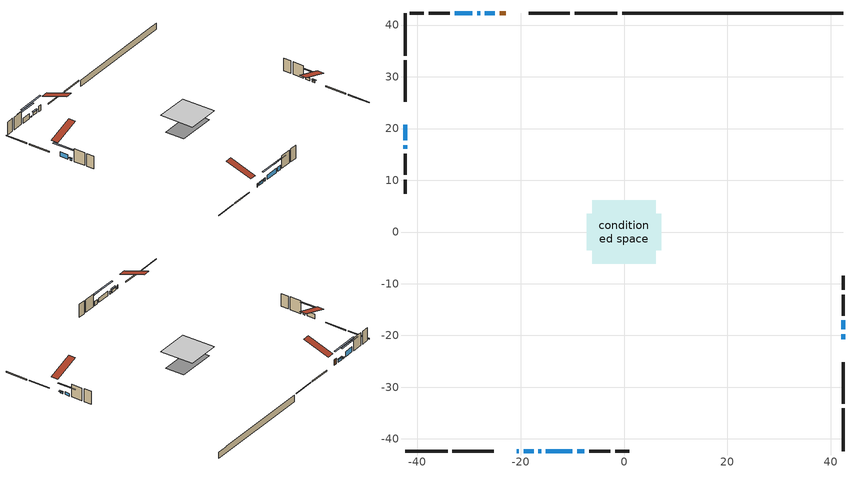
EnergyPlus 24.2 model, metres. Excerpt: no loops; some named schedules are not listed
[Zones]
conditioned space
 floor adiabatic (AdiabaticFloorConstruction): -6.18,-6.18 -6.18,6.18 6.18,6.18 6.18,-6.18 z3.81
 floor foundation (Slab1 construction): -7.18,-3.49 -7.18,3.49 7.18,3.49 7.18,-3.49 z-1.07
 wall outside (RimJoist1 construction): -1.28,42.32 -9.51,42.32 / -42.32,-42.32 -34.09,-42.32 / -42.32,42.32 -42.32,34.09 / 42.32,-42.32 42.32,-34.09 z1.37:1.67
 wall outside (RimJoist2 construction): -10.44,42.32 -18.44,42.32 / -33.16,-42.32 -25.16,-42.32 / -42.32,33.16 -42.32,25.16 / 42.32,-33.16 42.32,-25.16 z1.37:1.67
 wall outside (AdiabaticWallConstruction 1): -22.87,42.32 -24.02,42.32 z1.37:3.4
 wall outside (AdiabaticWallConstruction): -20.74,-42.32 -20.33,-42.32 / -16.54,-42.32 -16,-42.32 z1.37:2.59; -42.32,20.74 -42.32,17.69 z1.37:3.1; 42.32,-20.74 42.32,-19.76 z1.37:1.91; -24.95,42.32 -26.86,42.32 z1.37:2.44; -19.4,-42.32 -17.47,-42.32 z1.37:2.45; -42.32,16.76 -42.32,16.07 z1.37:2.14; -27.79,42.32 -28.39,42.32 z1.37:1.71; 42.32,-18.83 42.32,-17.09 z1.37:2.34; -29.32,42.32 -32.74,42.32 z1.37:3.28; -15.08,-42.32 -10,-42.32 z1.37:2.99; -9.07,-42.32 -7.66,-42.32 z1.37:2.94
 wall outside (Wall1 construction): -33.67,42.32 -37.75,42.32 / -6.73,-42.32 -2.65,-42.32 / -42.32,15.14 -42.32,11.05 / 42.32,-16.17 42.32,-12.08 z1.37:6.25
 wall outside (Wall2 construction): -38.68,42.32 -41.39,42.32 / -1.72,-42.32 0.99,-42.32 / -42.32,10.13 -42.32,7.42 / 42.32,-11.15 42.32,-8.44 z1.37:6.25
 wall foundation (FoundationWall1 construction): -0.35,42.32,-1.07 -0.35,42.32,1.37 38.05,42.32,1.37 38.05,42.32,1.32 42.32,42.32,1.32 42.32,42.32,-1.07
 window (WindowConstruction 9): -20.74,-42.32 -20.33,-42.32 z1.37:2.59
 window (WindowConstruction 4): -42.32,20.74 -42.32,17.69 z1.37:3.1
 window (WindowConstruction 5): 42.32,-20.74 42.32,-19.76 z1.37:1.91
 window (WindowConstruction 6): -24.95,42.32 -26.86,42.32 z1.37:2.44
 window (WindowConstruction 7): -19.4,-42.32 -17.47,-42.32 z1.37:2.45
 window (WindowConstruction 8): -42.32,16.76 -42.32,16.07 z1.37:2.14
 window (WindowConstruction 11): -27.79,42.32 -28.39,42.32 z1.37:1.71
 window (WindowConstruction 10): -16.54,-42.32 -16.01,-42.32 z1.37:2.59
 window (WindowConstruction): 42.32,-18.83 42.32,-17.09 z1.37:2.34
 window (WindowConstruction 1): -29.32,42.32 -32.74,42.32 z1.37:3.28
 window (WindowConstruction 2): -15.08,-42.32 -10,-42.32 z1.37:2.99
 window (WindowConstruction 3): -9.07,-42.32 -7.66,-42.32 z1.37:2.94
 door (Door): -22.87,42.32 -24.02,42.32 z1.37:3.4
 ceiling adiabatic (AdiabaticFloorConstruction): 6.18,-6.18 6.18,6.18 -6.18,6.18 -6.18,-6.18 z3.81
 roof outside (Roof1 construction): -21.94,42.32,6.25 -21.94,32.58,9.49 -19.37,32.58,9.49 -19.37,42.32,6.25; -21.67,-42.32,6.25 -21.67,-32.58,9.49 -24.23,-32.58,9.49 -24.23,-42.32,6.25; -42.32,21.67,6.25 -32.58,21.67,9.49 -32.58,24.23,9.49 -42.32,24.23,6.25; 42.32,-21.67,6.25 32.58,-21.67,9.49 32.58,-24.23,9.49 42.32,-24.23,6.25
shading: -42.32,15.05 -42.32,23.38 -42.73,23.38 -42.73,15.05 z5.74; 42.32,-19.56 42.32,-20.94 42.73,-20.94 42.73,-19.56 z2.11; -27.06,42.32 -24.75,42.32 -24.75,42.73 -27.06,42.73 z2.64; -17.27,-42.32 -19.6,-42.32 -19.6,-42.73 -17.27,-42.73 z2.65; -42.32,15.87 -42.32,16.96 -42.73,16.96 -42.73,15.87 z2.34; -33.47,42.32 -22.71,42.32 -22.71,42.73 -33.47,42.73 z6.79; 42.32,-14.45 42.32,-21.47 42.73,-21.47 42.73,-14.45 z4.98; -35.38,42.32 -26.68,42.32 -26.68,42.73 -35.38,42.73 z5.92; -7.36,-42.32 -17.72,-42.32 -17.72,-42.73 -7.36,-42.73 z5.63; -5.02,-42.32 -11.71,-42.32 -11.71,-42.73 -5.02,-42.73 z5.58
[Building]
Building 1: Terrain=Suburbs
[Site:Location]
St Jovite_QC: Latitude {deg}=46.08; Longitude {deg}=-74.56; Time Zone {hr}=-5; Elevation {m}=239; Keep Site Location Information=Yes
[Site:GroundTemperature:Shallow]
-1.01822, -3.33344, -3.51885, -2.42016, 1.99046, 6.38054, 10.1865, 12.5975, 12.8023, 10.8414, 7.13247, 2.87707
[Site:WaterMainsTemperature]
Calculation Method=Schedule; Temperature Schedule=mains temperature schedule
[Material] Roughness=Rough; Thermal Absorptance=0.9
Name | Thickness {m} | Conductivity {W/m-K} | Density {kg/m3} | Specific Heat {J/kg-K} | Solar Absorptance | Visible Absorptance
asphalt or fiberglass shingles | 0.00635 | 0.162714 | 1121.4 | 1465.45 | 0.84 | 0.84
concrete 4.0 in. | 0.1016 | 1.803125 | 2242.8 | 837.4 | 0.7 | 0.7
concrete 8.0 in. | 0.2032 | 1.803125 | 2242.8 | 837.4 | 0.7 | 0.7
door material | 0.04445 | 0.0451087 | 512.64 | 1214.23 | 0.7 | 0.7
exterior vertical ins | 0.093391 | 0.029427 | 32.04 | 1214.23 | 0.7 | 0.7
floor covering | 0.0127 | 0.0433444 | 54.468 | 1339.84 | 0.6 | 0.6
floor rigid ins; wall rigid ins 1 | 0.512978 | 0.029427 | 32.04 | 1214.23 | 0.7 | 0.7
floor stud and cavity | 0.1397 | 1.75129 | 37.0049 | 1207.88 | 0.7 | 0.7
furniture material conditioned space 1 | 0.1524 | 0.115458 | 640.8 | 1214.23 | 0.6 | 0.6
gypsum board | 0.0127 | 0.160291 | 801 | 837.4 | 0.6 | 0.6
gypsum board 1 | 0.0127 | 0.160291 | 801 | 837.4 | 0.7 | 0.7
osb sheathing 0.5 in. | 0.0127 | 0.115458 | 512.64 | 1214.23 | 0.7 | 0.7
osb sheathing 0.75 in. | 0.01905 | 0.115458 | 512.64 | 1214.23 | 0.7 | 0.7
osb sheathing 2.0 in. | 0.0508 | 0.115458 | 512.64 | 1214.23 | 0.7 | 0.7
rim joist rigid ins; wall rigid ins | 0.051816 | 0.029427 | 32.04 | 1214.23 | 0.7 | 0.7
rim joist stud and cavity | 0.0508 | 0.0451784 | 125.044 | 1163.47 | 0.6 | 0.6
rim joist stud and cavity 1 | 0.0508 | 0.747799 | 125.044 | 1163.47 | 0.6 | 0.6
roof rigid ins | 0.103632 | 0.029427 | 32.04 | 1214.23 | 0.7 | 0.7
roof stud and cavity | 0.2032 | 0.0890581 | 78.34581 | 1123.46 | 0.7 | 0.7
wall stud and cavity | 0.1397 | 0.208241 | 139.0536 | 1170.24 | 0.7 | 0.7
wall stud and cavity 1 | 0.1397 | 0.202397 | 139.0536 | 1170.24 | 0.7 | 0.7
wall stud and cavity 2 | 0.0889 | 0.380278 | 52.3479 | 1209.89 | 0.7 | 0.7
wall stud and cavity 3 | 0.0889 | 0.391764 | 83.0341 | 1211.67 | 0.7 | 0.7
wood siding | 0.0254 | 0.102417 | 544.68 | 1172.36 | 0.4 | 0.4
wood siding 1; wood siding 2; wood siding 3 | 0.0254 | 0.102417 | 544.68 | 1172.36 | 0.7 | 0.7
[WindowMaterial:SimpleGlazingSystem]
Name | U-Factor {W/m2-K} | Solar Heat Gain Coefficient
WindowMaterial | 2.22521 | 0.52
WindowMaterial 1 | 2.12584 | 0.61
WindowMaterial 10 | 2.26098 | 0.48
WindowMaterial 11 | 2.48242 | 0.24
WindowMaterial 2 | 2.11619 | 0.62
WindowMaterial 3 | 2.149123 | 0.59
WindowMaterial 4 | 2.106538 | 0.63
WindowMaterial 5 | 2.3558 | 0.39
WindowMaterial 6 | 2.20761 | 0.53
WindowMaterial 7 | 2.205903 | 0.53
WindowMaterial 8 | 2.2729 | 0.47
WindowMaterial 9 | 2.282556 | 0.46
[Construction]
AdiabaticFloorConstruction: floor stud and cavity, floor rigid ins, osb sheathing 0.75 in., floor covering
AdiabaticWallConstruction: wood siding 2, wall rigid ins 1, wall stud and cavity 2, gypsum board
AdiabaticWallConstruction 1: wood siding 3, wall rigid ins 1, wall stud and cavity 2, gypsum board
Door: door material
FoundationWall1 construction: concrete 8.0 in., gypsum board 1
furniture construction conditioned space 1: furniture material conditioned space 1
PartitionWallConstruction: gypsum board, wall stud and cavity 3, gypsum board
RimJoist1 construction: wood siding 1, osb sheathing 2.0 in., rim joist stud and cavity
RimJoist2 construction: wood siding 1, rim joist rigid ins, osb sheathing 2.0 in., rim joist stud and cavity 1
Roof1 construction: asphalt or fiberglass shingles, roof rigid ins, osb sheathing 0.75 in., roof stud and cavity, gypsum board
Slab1 construction: concrete 4.0 in.
Wall1 construction: wood siding, wall rigid ins, osb sheathing 0.5 in., wall stud and cavity, gypsum board
Wall2 construction: wood siding, wall rigid ins, osb sheathing 0.5 in., wall stud and cavity 1, gypsum board
WindowConstruction: WindowMaterial
WindowConstruction 1: WindowMaterial 1
WindowConstruction 10: WindowMaterial 10
WindowConstruction 11: WindowMaterial 11
WindowConstruction 2: WindowMaterial 2
WindowConstruction 3: WindowMaterial 3
WindowConstruction 4: WindowMaterial 4
WindowConstruction 5: WindowMaterial 5
WindowConstruction 6: WindowMaterial 6
WindowConstruction 7: WindowMaterial 7
WindowConstruction 8: WindowMaterial 8
WindowConstruction 9: WindowMaterial 9
[Zone]
conditioned space: Multiplier=1; Volume {m3}=632.6; Part of Total Floor Area=Yes
[Space]
conditioned space 1: Zone=conditioned space; Volume {m3}=632.6
[SurfaceProperty:ExposedFoundationPerimeter]
Slab1: Exposed Perimeter Calculation Method=TotalExposedPerimeter; Total Exposed Perimeter {m}=42.673
[InternalMass] Zone or ZoneList=conditioned space; Space or SpaceList=conditioned space 1
Name | Construction | Surface Area {m2}
furniture mass conditioned space 1 | furniture construction conditioned space 1 | 101.24
partition wall mass | PartitionWallConstruction | 253.099
[Lights]
interior lighting: Zone or ZoneList or Space or SpaceList=conditioned space 1; Schedule=interior lighting schedule; Design Level Calculation Method=LightingLevel; Lighting Level {W}=343.2; Return Air Fraction=0; Fraction Radiant=0.6; Fraction Visible=0.2; Fraction Replaceable=1
[People]
occupants: Zone or ZoneList or Space or SpaceList=conditioned space 1; Number of People Schedule=occupants schedule; Number of People Calculation Method=People; Number of People=3; Fraction Radiant=0.314171; Sensible Heat Fraction=0.56303; Activity Level Schedule=occupants activity schedule; Carbon Dioxide Generation Rate {m3/s-W}=0; Enable ASHRAE 55 Comfort Warnings=No; Mean Radiant Temperature Calculation Type=EnclosureAveraged
[ElectricEquipment] Zone or ZoneList or Space or SpaceList=conditioned space 1; Design Level Calculation Method=EquipmentLevel
Name | Schedule | Design Level {W} | Fraction Latent | Fraction Radiant | Fraction Lost
clothes dryer | clothes dryer schedule | 140.772 | 0.015 | 0.081 | 0.85
clothes washer | clothes washer schedule | 32.1985 | 0.03 | 0.162 | 0.7
cooking range | cooking range schedule | 215.147 | 0.08 | 0.432 | 0.2
dishwasher | dishwasher schedule | 66.8632 | 0.3 | 0.18 | 0.4
fridge | fridge schedule | 72.9452 | 0 | 0.6 | 0
mech vent house fan | mech vent house fan schedule | 139.5 | 0 | 0 | 0.551971
mech vent house fan cfis | mech vent house fan cfis schedule | 0 | 0 | 0 | 0
misc plug loads | misc plug loads schedule | 494.7 | 0.045 | 0.513 | 0.1
whole house fan | Always On Discrete | 0 | 0 | 0 | 1
[OtherEquipment] Zone or ZoneList or Space or SpaceList=conditioned space 1; Design Level Calculation Method=EquipmentLevel
Name | Fuel Type | Schedule | Design Level {W} | Fraction Latent | Fraction Radiant | Fraction Lost
clothes dryer 1 | Electricity | clothes dryer schedule | 0 | 0.015 | 0.081 | 0.85
cooking range 1 | Electricity | cooking range schedule | 0 | 0.08 | 0.432 | 0.2
general water use latent | None | general water use schedule | 62.594 | 1 | 0 | 0
general water use sensible | None | general water use schedule | -61.6891 | 0 | 0.6 | 0
mech vent house fan latent load | None | Always On Discrete | 0 | 1 | 0 | 0
mech vent house fan sensible load | None | Always On Discrete | 0 | 0 | 0 | 0
water heater energy adjustment1 | Electricity | Always On Discrete | 0.01 | 0 | 0 | 1
[ZoneInfiltration:DesignFlowRate] Zone or ZoneList or Space or SpaceList=conditioned space 1; Schedule=Always On Discrete; Design Flow Rate Calculation Method=Flow/Zone; Design Flow Rate {m3/s}=0
infil flow; natural vent flow; whole house fan flow
[ZoneControl:Thermostat]
conditioned space Thermostat: Zone or ZoneList=conditioned space; Control Type Schedule=conditioned space Thermostat Schedule; Control 1=conditioned space temperature setpoint; Temperature Difference Between Cutout And Setpoint {deltaC}=0
[ThermostatSetpoint:DualSetpoint]
conditioned space temperature setpoint: Heating Setpoint Temperature Schedule=heating setpoint; Cooling Setpoint Temperature Schedule=cooling setpoint
[Zone equipment]
conditioned space: electric baseboard
[Foundation:Kiva]
Foundation Kiva 1: Initial Indoor Air Temperature {C}=21; Wall Height Above Grade {m}=1.36998; Wall Depth Below Slab {m}=0.2032; Custom Block Material Name 1=exterior vertical ins; Custom Block Depth 1 {m}=2.43998; Custom Block X Position 1 {m}=0.2159; Custom Block Z Position 1 {m}=0
[Foundation:Kiva:Settings]
Soil Conductivity {W/m-K}=0.849921; Soil Density {kg/m3}=1842.3; Soil Specific Heat {J/kg-K}=418.7; Ground Solar Absorptivity=0.9; Ground Thermal Absorptivity=0.9; Ground Surface Roughness {m}=0.03; Far-Field Width {m}=40; Deep-Ground Boundary Condition=ZeroFlux; Deep-Ground Depth {m}=40; Minimum Cell Dimension {m}=0.2; Maximum Cell Growth Coefficient=3; Simulation Timestep=Timestep
[Exterior:Lights]
exterior lighting: Schedule=exterior lighting schedule; Design Level {W}=75.6
[EnergyManagementSystem:Sensor] Output:Variable or Output:Meter Index Key=conditioned space
Name | Output:Variable or Output:Meter
conditioned_space_clg_unmet_s | Zone Cooling Setpoint Not Met Time
conditioned_space_htg_unmet_s | Zone Heating Setpoint Not Met Time
fridge_tin_s; tin_s; tin_s_1 | Zone Mean Air Temperature
tout_s | Zone Outdoor Air Drybulb Temperature
win_s | Zone Air Humidity Ratio
[Schedule:Week:Daily]
interior lighting schedule Week Rule - Jan1-Jan27: interior lighting schedule day, interior lighting schedule day, interior lighting schedule day, interior lighting schedule day, interior lighting schedule day, interior lighting schedule day, interior lighting schedule day, interior lighting schedule default day, interior lighting schedule default day, interior lighting schedule default day, interior lighting schedule default day, interior lighting schedule default day
interior lighting schedule Week Rule - Jan28-Feb3: interior lighting schedule day, interior lighting schedule day, interior lighting schedule day, interior lighting schedule day, interior lighting schedule day 1, interior lighting schedule day 1, interior lighting schedule day 1, interior lighting schedule default day, interior lighting schedule default day, interior lighting schedule default day, interior lighting schedule default day, interior lighting schedule default day
interior lighting schedule Week Rule - Feb4-Feb24: interior lighting schedule day 1, interior lighting schedule day 1, interior lighting schedule day 1, interior lighting schedule day 1, interior lighting schedule day 1, interior lighting schedule day 1, interior lighting schedule day 1, interior lighting schedule default day, interior lighting schedule default day, interior lighting schedule default day, interior lighting schedule default day, interior lighting schedule default day
interior lighting schedule Week Rule - Feb25-Mar3: interior lighting schedule day 1, interior lighting schedule day 1, interior lighting schedule day 1, interior lighting schedule day 1, interior lighting schedule day 2, interior lighting schedule day 2, interior lighting schedule day 2, interior lighting schedule default day, interior lighting schedule default day, interior lighting schedule default day, interior lighting schedule default day, interior lighting schedule default day
interior lighting schedule Week Rule - Mar4-Mar31: interior lighting schedule day 2, interior lighting schedule day 2, interior lighting schedule day 2, interior lighting schedule day 2, interior lighting schedule day 2, interior lighting schedule day 2, interior lighting schedule day 2, interior lighting schedule default day, interior lighting schedule default day, interior lighting schedule default day, interior lighting schedule default day, interior lighting schedule default day
interior lighting schedule Week Rule - Apr1-Apr28: interior lighting schedule day 3, interior lighting schedule day 3, interior lighting schedule day 3, interior lighting schedule day 3, interior lighting schedule day 3, interior lighting schedule day 3, interior lighting schedule day 3, interior lighting schedule default day, interior lighting schedule default day, interior lighting schedule default day, interior lighting schedule default day, interior lighting schedule default day
interior lighting schedule Week Rule - Apr29-May5: interior lighting schedule day 3, interior lighting schedule day 3, interior lighting schedule day 4, interior lighting schedule day 4, interior lighting schedule day 4, interior lighting schedule day 4, interior lighting schedule day 4, interior lighting schedule default day, interior lighting schedule default day, interior lighting schedule default day, interior lighting schedule default day, interior lighting schedule default day
interior lighting schedule Week Rule - May6-May26: interior lighting schedule day 4, interior lighting schedule day 4, interior lighting schedule day 4, interior lighting schedule day 4, interior lighting schedule day 4, interior lighting schedule day 4, interior lighting schedule day 4, interior lighting schedule default day, interior lighting schedule default day, interior lighting schedule default day, interior lighting schedule default day, interior lighting schedule default day
interior lighting schedule Week Rule - May27-Jun2: interior lighting schedule day 4, interior lighting schedule day 4, interior lighting schedule day 4, interior lighting schedule day 4, interior lighting schedule day 4, interior lighting schedule day 5, interior lighting schedule day 5, interior lighting schedule default day, interior lighting schedule default day, interior lighting schedule default day, interior lighting schedule default day, interior lighting schedule default day
interior lighting schedule Week Rule - Jun3-Jun30: interior lighting schedule day 5, interior lighting schedule day 5, interior lighting schedule day 5, interior lighting schedule day 5, interior lighting schedule day 5, interior lighting schedule day 5, interior lighting schedule day 5, interior lighting schedule default day, interior lighting schedule default day, interior lighting schedule default day, interior lighting schedule default day, interior lighting schedule default day
interior lighting schedule Week Rule - Jul1-Jul28: interior lighting schedule day 6, interior lighting schedule day 6, interior lighting schedule day 6, interior lighting schedule day 6, interior lighting schedule day 6, interior lighting schedule day 6, interior lighting schedule day 6, interior lighting schedule default day, interior lighting schedule default day, interior lighting schedule default day, interior lighting schedule default day, interior lighting schedule default day
interior lighting schedule Week Rule - Jul29-Aug4: interior lighting schedule day 6, interior lighting schedule day 6, interior lighting schedule day 6, interior lighting schedule day 7, interior lighting schedule day 7, interior lighting schedule day 7, interior lighting schedule day 7, interior lighting schedule default day, interior lighting schedule default day, interior lighting schedule default day, interior lighting schedule default day, interior lighting schedule default day
interior lighting schedule Week Rule - Aug5-Aug25: interior lighting schedule day 7, interior lighting schedule day 7, interior lighting schedule day 7, interior lighting schedule day 7, interior lighting schedule day 7, interior lighting schedule day 7, interior lighting schedule day 7, interior lighting schedule default day, interior lighting schedule default day, interior lighting schedule default day, interior lighting schedule default day, interior lighting schedule default day
interior lighting schedule Week Rule - Aug26-Sep1: interior lighting schedule day 7, interior lighting schedule day 7, interior lighting schedule day 7, interior lighting schedule day 7, interior lighting schedule day 7, interior lighting schedule day 7, interior lighting schedule day 8, interior lighting schedule default day, interior lighting schedule default day, interior lighting schedule default day, interior lighting schedule default day, interior lighting schedule default day
interior lighting schedule Week Rule - Sep2-Sep29: interior lighting schedule day 8, interior lighting schedule day 8, interior lighting schedule day 8, interior lighting schedule day 8, interior lighting schedule day 8, interior lighting schedule day 8, interior lighting schedule day 8, interior lighting schedule default day, interior lighting schedule default day, interior lighting schedule default day, interior lighting schedule default day, interior lighting schedule default day
interior lighting schedule Week Rule - Sep30-Oct6: interior lighting schedule day 8, interior lighting schedule day 9, interior lighting schedule day 9, interior lighting schedule day 9, interior lighting schedule day 9, interior lighting schedule day 9, interior lighting schedule day 9, interior lighting schedule default day, interior lighting schedule default day, interior lighting schedule default day, interior lighting schedule default day, interior lighting schedule default day
interior lighting schedule Week Rule - Oct7-Oct27: interior lighting schedule day 9, interior lighting schedule day 9, interior lighting schedule day 9, interior lighting schedule day 9, interior lighting schedule day 9, interior lighting schedule day 9, interior lighting schedule day 9, interior lighting schedule default day, interior lighting schedule default day, interior lighting schedule default day, interior lighting schedule default day, interior lighting schedule default day
interior lighting schedule Week Rule - Oct28-Nov3: interior lighting schedule day 9, interior lighting schedule day 9, interior lighting schedule day 9, interior lighting schedule day 9, interior lighting schedule day 10, interior lighting schedule day 10, interior lighting schedule day 10, interior lighting schedule default day, interior lighting schedule default day, interior lighting schedule default day, interior lighting schedule default day, interior lighting schedule default day
interior lighting schedule Week Rule - Nov4-Nov24: interior lighting schedule day 10, interior lighting schedule day 10, interior lighting schedule day 10, interior lighting schedule day 10, interior lighting schedule day 10, interior lighting schedule day 10, interior lighting schedule day 10, interior lighting schedule default day, interior lighting schedule default day, interior lighting schedule default day, interior lighting schedule default day, interior lighting schedule default day
interior lighting schedule Week Rule - Nov25-Dec1: interior lighting schedule day 10, interior lighting schedule day 10, interior lighting schedule day 10, interior lighting schedule day 10, interior lighting schedule day 10, interior lighting schedule day 10, interior lighting schedule day 11, interior lighting schedule default day, interior lighting schedule default day, interior lighting schedule default day, interior lighting schedule default day, interior lighting schedule default day
interior lighting schedule Week Rule - Dec2-Dec31: interior lighting schedule day 11, interior lighting schedule day 11, interior lighting schedule day 11, interior lighting schedule day 11, interior lighting schedule day 11, interior lighting schedule day 11, interior lighting schedule day 11, interior lighting schedule default day, interior lighting schedule default day, interior lighting schedule default day, interior lighting schedule default day, interior lighting schedule default day
occupants schedule Week Rule - Jan1-Dec31: occupants schedule day, occupants schedule day, occupants schedule day, occupants schedule day, occupants schedule day, occupants schedule day, occupants schedule day, occupants schedule default day, occupants schedule default day, occupants schedule default day, occupants schedule default day, occupants schedule default day
clothes dryer schedule Week Rule - Jan1-Dec31: clothes dryer schedule day, clothes dryer schedule day, clothes dryer schedule day, clothes dryer schedule day, clothes dryer schedule day, clothes dryer schedule day, clothes dryer schedule day, clothes dryer schedule default day, clothes dryer schedule default day, clothes dryer schedule default day, clothes dryer schedule default day, clothes dryer schedule default day
clothes washer schedule Week Rule - Jan1-Dec31: clothes washer schedule day, clothes washer schedule day, clothes washer schedule day, clothes washer schedule day, clothes washer schedule day, clothes washer schedule day, clothes washer schedule day, clothes washer schedule default day, clothes washer schedule default day, clothes washer schedule default day, clothes washer schedule default day, clothes washer schedule default day
cooking range schedule Week Rule - Jan1-Dec31: cooking range schedule day, cooking range schedule day, cooking range schedule day, cooking range schedule day, cooking range schedule day, cooking range schedule day, cooking range schedule day, cooking range schedule default day, cooking range schedule default day, cooking range schedule default day, cooking range schedule default day, cooking range schedule default day
dishwasher schedule Week Rule - Jan1-Dec31: dishwasher schedule day, dishwasher schedule day, dishwasher schedule day, dishwasher schedule day, dishwasher schedule day, dishwasher schedule day, dishwasher schedule day, dishwasher schedule default day, dishwasher schedule default day, dishwasher schedule default day, dishwasher schedule default day, dishwasher schedule default day
misc plug loads schedule Week Rule - Jan1-Dec31: misc plug loads schedule day, misc plug loads schedule day, misc plug loads schedule day, misc plug loads schedule day, misc plug loads schedule day, misc plug loads schedule day, misc plug loads schedule day, misc plug loads schedule default day, misc plug loads schedule default day, misc plug loads schedule default day, misc plug loads schedule default day, misc plug loads schedule default day
general water use schedule Week Rule - Jan1-Dec31: general water use schedule day, general water use schedule day, general water use schedule day, general water use schedule day, general water use schedule day, general water use schedule day, general water use schedule day, general water use schedule default day, general water use schedule default day, general water use schedule default day, general water use schedule default day, general water use schedule default day
exterior lighting schedule Week Rule - Jan1-Jan27: exterior lighting schedule day, exterior lighting schedule day, exterior lighting schedule day, exterior lighting schedule day, exterior lighting schedule day, exterior lighting schedule day, exterior lighting schedule day, exterior lighting schedule default day, exterior lighting schedule default day, exterior lighting schedule default day, exterior lighting schedule default day, exterior lighting schedule default day
exterior lighting schedule Week Rule - Jan28-Feb3: exterior lighting schedule day, exterior lighting schedule day, exterior lighting schedule day, exterior lighting schedule day, exterior lighting schedule day 1, exterior lighting schedule day 1, exterior lighting schedule day 1, exterior lighting schedule default day, exterior lighting schedule default day, exterior lighting schedule default day, exterior lighting schedule default day, exterior lighting schedule default day
exterior lighting schedule Week Rule - Feb4-Feb24: exterior lighting schedule day 1, exterior lighting schedule day 1, exterior lighting schedule day 1, exterior lighting schedule day 1, exterior lighting schedule day 1, exterior lighting schedule day 1, exterior lighting schedule day 1, exterior lighting schedule default day, exterior lighting schedule default day, exterior lighting schedule default day, exterior lighting schedule default day, exterior lighting schedule default day
exterior lighting schedule Week Rule - Feb25-Mar3: exterior lighting schedule day 1, exterior lighting schedule day 1, exterior lighting schedule day 1, exterior lighting schedule day 1, exterior lighting schedule day 2, exterior lighting schedule day 2, exterior lighting schedule day 2, exterior lighting schedule default day, exterior lighting schedule default day, exterior lighting schedule default day, exterior lighting schedule default day, exterior lighting schedule default day
exterior lighting schedule Week Rule - Mar4-Mar31: exterior lighting schedule day 2, exterior lighting schedule day 2, exterior lighting schedule day 2, exterior lighting schedule day 2, exterior lighting schedule day 2, exterior lighting schedule day 2, exterior lighting schedule day 2, exterior lighting schedule default day, exterior lighting schedule default day, exterior lighting schedule default day, exterior lighting schedule default day, exterior lighting schedule default day
exterior lighting schedule Week Rule - Apr1-Apr28: exterior lighting schedule day 3, exterior lighting schedule day 3, exterior lighting schedule day 3, exterior lighting schedule day 3, exterior lighting schedule day 3, exterior lighting schedule day 3, exterior lighting schedule day 3, exterior lighting schedule default day, exterior lighting schedule default day, exterior lighting schedule default day, exterior lighting schedule default day, exterior lighting schedule default day
exterior lighting schedule Week Rule - Apr29-May5: exterior lighting schedule day 3, exterior lighting schedule day 3, exterior lighting schedule day 4, exterior lighting schedule day 4, exterior lighting schedule day 4, exterior lighting schedule day 4, exterior lighting schedule day 4, exterior lighting schedule default day, exterior lighting schedule default day, exterior lighting schedule default day, exterior lighting schedule default day, exterior lighting schedule default day
exterior lighting schedule Week Rule - May6-May26: exterior lighting schedule day 4, exterior lighting schedule day 4, exterior lighting schedule day 4, exterior lighting schedule day 4, exterior lighting schedule day 4, exterior lighting schedule day 4, exterior lighting schedule day 4, exterior lighting schedule default day, exterior lighting schedule default day, exterior lighting schedule default day, exterior lighting schedule default day, exterior lighting schedule default day
exterior lighting schedule Week Rule - May27-Jun2: exterior lighting schedule day 4, exterior lighting schedule day 4, exterior lighting schedule day 4, exterior lighting schedule day 4, exterior lighting schedule day 4, exterior lighting schedule day 5, exterior lighting schedule day 5, exterior lighting schedule default day, exterior lighting schedule default day, exterior lighting schedule default day, exterior lighting schedule default day, exterior lighting schedule default day
exterior lighting schedule Week Rule - Jun3-Jun30: exterior lighting schedule day 5, exterior lighting schedule day 5, exterior lighting schedule day 5, exterior lighting schedule day 5, exterior lighting schedule day 5, exterior lighting schedule day 5, exterior lighting schedule day 5, exterior lighting schedule default day, exterior lighting schedule default day, exterior lighting schedule default day, exterior lighting schedule default day, exterior lighting schedule default day
exterior lighting schedule Week Rule - Jul1-Jul28: exterior lighting schedule day 6, exterior lighting schedule day 6, exterior lighting schedule day 6, exterior lighting schedule day 6, exterior lighting schedule day 6, exterior lighting schedule day 6, exterior lighting schedule day 6, exterior lighting schedule default day, exterior lighting schedule default day, exterior lighting schedule default day, exterior lighting schedule default day, exterior lighting schedule default day
exterior lighting schedule Week Rule - Jul29-Aug4: exterior lighting schedule day 6, exterior lighting schedule day 6, exterior lighting schedule day 6, exterior lighting schedule day 7, exterior lighting schedule day 7, exterior lighting schedule day 7, exterior lighting schedule day 7, exterior lighting schedule default day, exterior lighting schedule default day, exterior lighting schedule default day, exterior lighting schedule default day, exterior lighting schedule default day
exterior lighting schedule Week Rule - Aug5-Aug25: exterior lighting schedule day 7, exterior lighting schedule day 7, exterior lighting schedule day 7, exterior lighting schedule day 7, exterior lighting schedule day 7, exterior lighting schedule day 7, exterior lighting schedule day 7, exterior lighting schedule default day, exterior lighting schedule default day, exterior lighting schedule default day, exterior lighting schedule default day, exterior lighting schedule default day
exterior lighting schedule Week Rule - Aug26-Sep1: exterior lighting schedule day 7, exterior lighting schedule day 7, exterior lighting schedule day 7, exterior lighting schedule day 7, exterior lighting schedule day 7, exterior lighting schedule day 7, exterior lighting schedule day 8, exterior lighting schedule default day, exterior lighting schedule default day, exterior lighting schedule default day, exterior lighting schedule default day, exterior lighting schedule default day
exterior lighting schedule Week Rule - Sep2-Sep29: exterior lighting schedule day 8, exterior lighting schedule day 8, exterior lighting schedule day 8, exterior lighting schedule day 8, exterior lighting schedule day 8, exterior lighting schedule day 8, exterior lighting schedule day 8, exterior lighting schedule default day, exterior lighting schedule default day, exterior lighting schedule default day, exterior lighting schedule default day, exterior lighting schedule default day
exterior lighting schedule Week Rule - Sep30-Oct6: exterior lighting schedule day 8, exterior lighting schedule day 9, exterior lighting schedule day 9, exterior lighting schedule day 9, exterior lighting schedule day 9, exterior lighting schedule day 9, exterior lighting schedule day 9, exterior lighting schedule default day, exterior lighting schedule default day, exterior lighting schedule default day, exterior lighting schedule default day, exterior lighting schedule default day
exterior lighting schedule Week Rule - Oct7-Oct27: exterior lighting schedule day 9, exterior lighting schedule day 9, exterior lighting schedule day 9, exterior lighting schedule day 9, exterior lighting schedule day 9, exterior lighting schedule day 9, exterior lighting schedule day 9, exterior lighting schedule default day, exterior lighting schedule default day, exterior lighting schedule default day, exterior lighting schedule default day, exterior lighting schedule default day
exterior lighting schedule Week Rule - Oct28-Nov3: exterior lighting schedule day 9, exterior lighting schedule day 9, exterior lighting schedule day 9, exterior lighting schedule day 9, exterior lighting schedule day 10, exterior lighting schedule day 10, exterior lighting schedule day 10, exterior lighting schedule default day, exterior lighting schedule default day, exterior lighting schedule default day, exterior lighting schedule default day, exterior lighting schedule default day
exterior lighting schedule Week Rule - Nov4-Nov24: exterior lighting schedule day 10, exterior lighting schedule day 10, exterior lighting schedule day 10, exterior lighting schedule day 10, exterior lighting schedule day 10, exterior lighting schedule day 10, exterior lighting schedule day 10, exterior lighting schedule default day, exterior lighting schedule default day, exterior lighting schedule default day, exterior lighting schedule default day, exterior lighting schedule default day
exterior lighting schedule Week Rule - Nov25-Dec1: exterior lighting schedule day 10, exterior lighting schedule day 10, exterior lighting schedule day 10, exterior lighting schedule day 10, exterior lighting schedule day 10, exterior lighting schedule day 10, exterior lighting schedule day 11, exterior lighting schedule default day, exterior lighting schedule default day, exterior lighting schedule default day, exterior lighting schedule default day, exterior lighting schedule default day
exterior lighting schedule Week Rule - Dec2-Dec31: exterior lighting schedule day 11, exterior lighting schedule day 11, exterior lighting schedule day 11, exterior lighting schedule day 11, exterior lighting schedule day 11, exterior lighting schedule day 11, exterior lighting schedule day 11, exterior lighting schedule default day, exterior lighting schedule default day, exterior lighting schedule default day, exterior lighting schedule default day, exterior lighting schedule default day
[Schedule:Year]
interior lighting schedule: interior lighting schedule Week Rule - Jan1-Jan27, 1, 1, 1, 27, interior lighting schedule Week Rule - Jan28-Feb3, 1, 28, 2, 3, interior lighting schedule Week Rule - Feb4-Feb24, 2, 4, 2, 24, interior lighting schedule Week Rule - Feb25-Mar3, 2, 25, 3, 3, interior lighting schedule Week Rule - Mar4-Mar31, 3, 4, 3, 31, interior lighting schedule Week Rule - Apr1-Apr28, 4, 1, 4, 28, interior lighting schedule Week Rule - Apr29-May5, 4, 29, 5, 5, interior lighting schedule Week Rule - May6-May26, 5, 6, 5, 26, interior lighting schedule Week Rule - May27-Jun2, 5, 27, 6, 2, interior lighting schedule Week Rule - Jun3-Jun30, 6, 3, 6, 30, interior lighting schedule Week Rule - Jul1-Jul28, 7, 1, 7, 28, interior lighting schedule Week Rule - Jul29-Aug4, 7, 29, 8, 4, interior lighting schedule Week Rule - Aug5-Aug25, 8, 5, 8, 25, interior lighting schedule Week Rule - Aug26-Sep1, 8, 26, 9, 1, interior lighting schedule Week Rule - Sep2-Sep29, 9, 2, 9, 29, interior lighting schedule Week Rule - Sep30-Oct6, 9, 30, 10, 6, interior lighting schedule Week Rule - Oct7-Oct27, 10, 7, 10, 27, interior lighting schedule Week Rule - Oct28-Nov3, 10, 28, 11, 3, interior lighting schedule Week Rule - Nov4-Nov24, 11, 4, 11, 24, interior lighting schedule Week Rule - Nov25-Dec1, 11, 25, 12, 1, interior lighting schedule Week Rule - Dec2-Dec31, 12, 2, 12, 31
occupants schedule: occupants schedule Week Rule - Jan1-Dec31, 1, 1, 12, 31
clothes dryer schedule: clothes dryer schedule Week Rule - Jan1-Dec31, 1, 1, 12, 31
clothes washer schedule: clothes washer schedule Week Rule - Jan1-Dec31, 1, 1, 12, 31
cooking range schedule: cooking range schedule Week Rule - Jan1-Dec31, 1, 1, 12, 31
dishwasher schedule: dishwasher schedule Week Rule - Jan1-Dec31, 1, 1, 12, 31
misc plug loads schedule: misc plug loads schedule Week Rule - Jan1-Dec31, 1, 1, 12, 31
general water use schedule: general water use schedule Week Rule - Jan1-Dec31, 1, 1, 12, 31
exterior lighting schedule: exterior lighting schedule Week Rule - Jan1-Jan27, 1, 1, 1, 27, exterior lighting schedule Week Rule - Jan28-Feb3, 1, 28, 2, 3, exterior lighting schedule Week Rule - Feb4-Feb24, 2, 4, 2, 24, exterior lighting schedule Week Rule - Feb25-Mar3, 2, 25, 3, 3, exterior lighting schedule Week Rule - Mar4-Mar31, 3, 4, 3, 31, exterior lighting schedule Week Rule - Apr1-Apr28, 4, 1, 4, 28, exterior lighting schedule Week Rule - Apr29-May5, 4, 29, 5, 5, exterior lighting schedule Week Rule - May6-May26, 5, 6, 5, 26, exterior lighting schedule Week Rule - May27-Jun2, 5, 27, 6, 2, exterior lighting schedule Week Rule - Jun3-Jun30, 6, 3, 6, 30, exterior lighting schedule Week Rule - Jul1-Jul28, 7, 1, 7, 28, exterior lighting schedule Week Rule - Jul29-Aug4, 7, 29, 8, 4, exterior lighting schedule Week Rule - Aug5-Aug25, 8, 5, 8, 25, exterior lighting schedule Week Rule - Aug26-Sep1, 8, 26, 9, 1, exterior lighting schedule Week Rule - Sep2-Sep29, 9, 2, 9, 29, exterior lighting schedule Week Rule - Sep30-Oct6, 9, 30, 10, 6, exterior lighting schedule Week Rule - Oct7-Oct27, 10, 7, 10, 27, exterior lighting schedule Week Rule - Oct28-Nov3, 10, 28, 11, 3, exterior lighting schedule Week Rule - Nov4-Nov24, 11, 4, 11, 24, exterior lighting schedule Week Rule - Nov25-Dec1, 11, 25, 12, 1, exterior lighting schedule Week Rule - Dec2-Dec31, 12, 2, 12, 31
[Schedule:Constant]
Name | Hourly Value
occupants activity schedule | 117.228
fridge schedule | 0
mech vent house fan schedule; mech vent house fan cfis schedule; Always On Discrete | 1
[Schedule:Compact]
conditioned space Thermostat Schedule: Through: 12/31, For: AllDays, Until: 24:00, 4
mains temperature schedule: Through: 01/01, For: AllDays, Until: 24:00, 4.46778, Through: 01/02, For: AllDays, Until: 24:00, 4.39389, Through: 01/03, For: AllDays, Until: 24:00, 4.32111, Through: 01/04, For: AllDays, Until: 24:00, 4.24944, Through: 01/05, For: AllDays, Until: 24:00, 4.17889, Through: 01/06, For: AllDays, Until: 24:00, 4.10944, Through: 01/07, For: AllDays, Until: 24:00, 4.04111, Through: 01/08, For: AllDays, Until: 24:00, 3.97389, Through: 01/09, For: AllDays, Until: 24:00, 3.90778, Through: 01/10, For: AllDays, Until: 24:00, 3.84278, Through: 01/11, For: AllDays, Until: 24:00, 3.77889, Through: 01/12, For: AllDays, Until: 24:00, 3.71611, Through: 01/13, For: AllDays, Until: 24:00, 3.65444, Through: 01/14, For: AllDays, Until: 24:00, 3.59444, Through: 01/15, For: AllDays, Until: 24:00, 3.53556, Through: 01/16, For: AllDays, Until: 24:00, 3.47778, Through: 01/17, For: AllDays, Until: 24:00, 3.42111, Through: 01/18, For: AllDays, Until: 24:00, 3.36611, Through: 01/19, For: AllDays, Until: 24:00, 3.31222, Through: 01/20, For: AllDays, Until: 24:00, 3.26, Through: 01/21, For: AllDays, Until: 24:00, 3.20889, Through: 01/22, For: AllDays, Until: 24:00, 3.15889, Through: 01/23, For: AllDays, Until: 24:00, 3.11056, Through: 01/24, For: AllDays, Until: 24:00, 3.06389, Through: 01/25, For: AllDays, Until: 24:00, 3.01833, Through: 01/26, For: AllDays, Until: 24:00, 2.97389, Through: 01/27, For: AllDays, Until: 24:00, 2.93111, Through: 01/28, For: AllDays, Until: 24:00, 2.89, Through: 01/29, For: AllDays, Until: 24:00, 2.85, Through: 01/30, For: AllDays, Until: 24:00, 2.81167, Through: 01/31, For: AllDays, Until: 24:00, 2.775, Through: 02/01, For: AllDays, Until: 24:00, 2.73944, Through: 02/02, For: AllDays, Until: 24:00, 2.70556, Through: 02/03, For: AllDays, Until: 24:00, 2.67333, Through: 02/04, For: AllDays, Until: 24:00, 2.64222, Through: 02/05, For: AllDays, Until: 24:00, 2.61333, Through: 02/06, For: AllDays, Until: 24:00, 2.58556, Through: 02/07, For: AllDays, Until: 24:00, 2.55944, Through: 02/08, For: AllDays, Until: 24:00, 2.53444, Through: 02/09, For: AllDays, Until: 24:00, 2.51167, Through: 02/10, For: AllDays, Until: 24:00, 2.49, Through: 02/11, For: AllDays, Until: 24:00, 2.47, Through: 02/12, For: AllDays, Until: 24:00, 2.45167, Through: 02/13, For: AllDays, Until: 24:00, 2.435, Through: 02/14, For: AllDays, Until: 24:00, 2.41944, Through: 02/15, For: AllDays, Until: 24:00, 2.40611, Through: 02/16, For: AllDays, Until: 24:00, 2.39389, Through: 02/17, For: AllDays, Until: 24:00, 2.38389, Through: 02/18, For: AllDays, Until: 24:00, 2.375, Through: 02/19, For: AllDays, Until: 24:00, 2.36778, Through: 02/20, For: AllDays, Until: 24:00, 2.36222, Through: 02/21, For: AllDays, Until: 24:00, 2.35833, Through: 02/22, For: AllDays, Until: 24:00, 2.35611, Through: 02/23, For: AllDays, Until: 24:00, 2.355, Through: 02/24, For: AllDays, Until: 24:00, 2.35611, Through: 02/25, For: AllDays, Until: 24:00, 2.35889, Through: 02/26, For: AllDays, Until: 24:00, 2.36278, Through: 02/27, For: AllDays, Until: 24:00, 2.36833, Through: 02/28, For: AllDays, Until: 24:00, 2.37611, Through: 03/01, For: AllDays, Until: 24:00, 2.385, Through: 03/02, For: AllDays, Until: 24:00, 2.39556, Through: 03/03, For: AllDays, Until: 24:00, 2.40778, Through: 03/04, For: AllDays, Until: 24:00, 2.42167, Through: 03/05, For: AllDays, Until: 24:00, 2.43667, Through: 03/06, For: AllDays, Until: 24:00, 2.45389, Through: 03/07, For: AllDays, Until: 24:00, 2.47222, Through: 03/08, For: AllDays, Until: 24:00, 2.49278, Through: 03/09, For: AllDays, Until: 24:00, 2.51444, Through: 03/10, For: AllDays, Until: 24:00, 2.53778, Through: 03/11, For: AllDays, Until: 24:00, 2.56278, Through: 03/12, For: AllDays, Until: 24:00, 2.58889, Through: 03/13, For: AllDays, Until: 24:00, 2.61667, Through: 03/14, For: AllDays, Until: 24:00, 2.64667, Through: 03/15, For: AllDays, Until: 24:00, 2.67722, Through: 03/16, For: AllDays, Until: 24:00, 2.71, Through: 03/17, For: AllDays, Until: 24:00, 2.74389, Through: 03/18, For: AllDays, Until: 24:00, 2.77944, Through: 03/19, For: AllDays, Until: 24:00, 2.81667, Through: 03/20, For: AllDays, Until: 24:00, 2.855, Through: 03/21, For: AllDays, Until: 24:00, 2.895, Through: 03/22, For: AllDays, Until: 24:00, 2.93667, Through: 03/23, For: AllDays, Until: 24:00, 2.97944, Through: 03/24, For: AllDays, Until: 24:00, 3.02389, Through: 03/25, For: AllDays, Until: 24:00, 3.06944, Through: 03/26, For: AllDays, Until: 24:00, 3.11667, Through: 03/27, For: AllDays, Until: 24:00, 3.16556, Through: 03/28, For: AllDays, Until: 24:00, 3.21556, Through: 03/29, For: AllDays, Until: 24:00, 3.26667, Through: 03/30, For: AllDays, Until: 24:00, 3.31944, Through: 03/31, For: AllDays, Until: 24:00, 3.37333, Through: 04/01, For: AllDays, Until: 24:00, 3.42833, Through: 04/02, For: AllDays, Until: 24:00, 3.485, Through: 04/03, For: AllDays, Until: 24:00, 3.54278, Through: 04/04, For: AllDays, Until: 24:00, 3.60222, Through: 04/05, For: AllDays, Until: 24:00, 3.66222, Through: 04/06, For: AllDays, Until: 24:00, 3.72389, Through: 04/07, For: AllDays, Until: 24:00, 3.78667, Through: 04/08, For: AllDays, Until: 24:00, 3.85111, Through: 04/09, For: AllDays, Until: 24:00, 3.91611, Through: 04/10, For: AllDays, Until: 24:00, 3.98222, Through: 04/11, For: AllDays, Until: 24:00, 4.05, Through: 04/12, For: AllDays, Until: 24:00, 4.11833, Through: 04/13, For: AllDays, Until: 24:00, 4.18833, Through: 04/14, For: AllDays, Until: 24:00, 4.25889, Through: 04/15, For: AllDays, Until: 24:00, 4.33056, Through: 04/16, For: AllDays, Until: 24:00, 4.40333, Through: 04/17, For: AllDays, Until: 24:00, 4.47722, Through: 04/18, For: AllDays, Until: 24:00, 4.55222, Through: 04/19, For: AllDays, Until: 24:00, 4.62833, Through: 04/20, For: AllDays, Until: 24:00, 4.705, Through: 04/21, For: AllDays, Until: 24:00, 4.78222, Through: 04/22, For: AllDays, Until: 24:00, 4.86111, Through: 04/23, For: AllDays, Until: 24:00, 4.94056, Through: 04/24, For: AllDays, Until: 24:00, 5.02056, Through: 04/25, For: AllDays, Until: 24:00, 5.10167, Through: 04/26, For: AllDays, Until: 24:00, 5.18389, Through: 04/27, For: AllDays, Until: 24:00, 5.26667, Through: 04/28, For: AllDays, Until: 24:00, 5.35, Through: 04/29, For: AllDays, Until: 24:00, 5.43444, Through: 04/30, For: AllDays, Until: 24:00, 5.51889, Through: 05/01, For: AllDays, Until: 24:00, 5.60444, Through: 05/02, For: AllDays, Until: 24:00, 5.69111, Through: 05/03, For: AllDays, Until: 24:00, 5.77778, Through: 05/04, For: AllDays, Until: 24:00, 5.865, Through: 05/05, For: AllDays, Until: 24:00, 5.95333, Through: 05/06, For: AllDays, Until: 24:00, 6.04167, Through: 05/07, For: AllDays, Until: 24:00, 6.13111, Through: 05/08, For: AllDays, Until: 24:00, 6.22056, Through: 05/09, For: AllDays, Until: 24:00, 6.31056, Through: 05/10, For: AllDays, Until: 24:00, 6.40111, Through: 05/11, For: AllDays, Until: 24:00, 6.49222, Through: 05/12, For: AllDays, Until: 24:00, 6.58333, Through: 05/13, For: AllDays, Until: 24:00, 6.675, Through: 05/14, For: AllDays, Until: 24:00, 6.76722, Through: 05/15, For: AllDays, Until: 24:00, 6.85944, Through: 05/16, For: AllDays, Until: 24:00, 6.95222, Through: 05/17, For: AllDays, Until: 24:00, 7.045, Through: 05/18, For: AllDays, Until: 24:00, 7.13833, Through: 05/19, For: AllDays, Until: 24:00, 7.23111, Through: 05/20, For: AllDays, Until: 24:00, 7.325, Through: 05/21, For: AllDays, Until: 24:00, 7.41833, Through: 05/22, For: AllDays, Until: 24:00, 7.51222, Through: 05/23, For: AllDays, Until: 24:00, 7.60611, Through: 05/24, For: AllDays, Until: 24:00, 7.7, Through: 05/25, For: AllDays, Until: 24:00, 7.79389, Through: 05/26, For: AllDays, Until: 24:00, 7.88778, Through: 05/27, For: AllDays, Until: 24:00, 7.98167, Through: 05/28, For: AllDays, Until: 24:00, 8.07556, Through: 05/29, For: AllDays, Until: 24:00, 8.16944, Through: 05/30, For: AllDays, Until: 24:00, 8.26333, Through: 05/31, For: AllDays, Until: 24:00, 8.35667, Through: 06/01, For: AllDays, Until: 24:00, 8.45, Through: 06/02, For: AllDays, Until: 24:00, 8.54333, Through: 06/03, For: AllDays, Until: 24:00, 8.63611, Through: 06/04, For: AllDays, Until: 24:00, 8.72889, Through: 06/05, For: AllDays, Until: 24:00, 8.82167, Through: 06/06, For: AllDays, Until: 24:00, 8.91333, Through: 06/07, For: AllDays, Until: 24:00, 9.00556, Through: 06/08, For: AllDays, Until: 24:00, 9.09667, Through: 06/09, For: AllDays, Until: 24:00, 9.18778, Through: 06/10, For: AllDays, Until: 24:00, 9.27889, Through: 06/11, For: AllDays, Until: 24:00, 9.36889, Through: 06/12, For: AllDays, Until: 24:00, 9.45889, Through: 06/13, For: AllDays, Until: 24:00, 9.54833, Through: 06/14, For: AllDays, Until: 24:00, 9.63667, Through: 06/15, For: AllDays, Until: 24:00, 9.725, Through: 06/16, For: AllDays, Until: 24:00, 9.81278, Through: 06/17, For: AllDays, Until: 24:00, 9.9, Through: 06/18, For: AllDays, Until: 24:00, 9.98667, Through: 06/19, For: AllDays, Until: 24:00, 10.0722, Through: 06/20, For: AllDays, Until: 24:00, 10.1578, Through: 06/21, For: AllDays, Until: 24:00, 10.2422, Through: 06/22, For: AllDays, Until: 24:00, 10.3256, Through: 06/23, For: AllDays, Until: 24:00, 10.4089, Through: 06/24, For: AllDays, Until: 24:00, 10.4911, Through: 06/25, For: AllDays, Until: 24:00, 10.5728, Through: 06/26, For: AllDays, Until: 24:00, 10.6533, Through: 06/27, For: AllDays, Until: 24:00, 10.7328, Through: 06/28, For: AllDays, Until: 24:00, 10.8122, Through: 06/29, For: AllDays, Until: 24:00, 10.89, Through: 06/30, For: AllDays, Until: 24:00, 10.9672, Through: 07/01, For: AllDays, Until: 24:00, 11.0433, Through: 07/02, For: AllDays, Until: 24:00, 11.1183, Through: 07/03, For: AllDays, Until: 24:00, 11.1928, Through: 07/04, For: AllDays, Until: 24:00, 11.2661, Through: 07/05, For: AllDays, Until: 24:00, 11.3383, Through: 07/06, For: AllDays, Until: 24:00, 11.4094, Through: 07/07, For: AllDays, Until: 24:00, 11.48, Through: 07/08, For: AllDays, Until: 24:00, 11.5489, Through: 07/09, For: AllDays, Until: 24:00, 11.6167, Through: 07/10, For: AllDays, Until: 24:00, 11.6833, Through: 07/11, For: AllDays, Until: 24:00, 11.7494, Through: 07/12, For: AllDays, Until: 24:00, 11.8139, Through: 07/13, For: AllDays, Until: 24:00, 11.8772, Through: 07/14, For: AllDays, Until: 24:00, 11.9394, Through: 07/15, For: AllDays, Until: 24:00, 12, Through: 07/16, For: AllDays, Until: 24:00, 12.06, Through: 07/17, For: AllDays, Until: 24:00, 12.1183, Through: 07/18, For: AllDays, Until: 24:00, 12.1756, Through: 07/19, For: AllDays, Until: 24:00, 12.2311, Through: 07/20, For: AllDays, Until: 24:00, 12.2856, Through: 07/21, For: AllDays, Until: 24:00, 12.3389, Through: 07/22, For: AllDays, Until: 24:00, 12.3906, Through: 07/23, For: AllDays, Until: 24:00, 12.4411, Through: 07/24, For: AllDays, Until: 24:00, 12.4906, Through: 07/25, For: AllDays, Until: 24:00, 12.5383, Through: 07/26, For: AllDays, Until: 24:00, 12.5844, Through: 07/27, For: AllDays, Until: 24:00, 12.6294, Through: 07/28, For: AllDays, Until: 24:00, 12.6728, Through: 07/29, For: AllDays, Until: 24:00, 12.715, Through: 07/30, For: AllDays, Until: 24:00, 12.7556, Through: 07/31, For: AllDays, Until: 24:00, 12.795, Through: 08/01, For: AllDays, Until: 24:00, 12.8328, Through: 08/02, For: AllDays, Until: 24:00, 12.8689, Through: 08/03, For: AllDays, Until: 24:00, 12.9033, Through: 08/04, For: AllDays, Until: 24:00, 12.9367, Through: 08/05, For: AllDays, Until: 24:00, 12.9683, Through: 08/06, For: AllDays, Until: 24:00, 12.9983, Through: 08/07, For: AllDays, Until: 24:00, 13.0272, Through: 08/08, For: AllDays, Until: 24:00, 13.0544, Through: 08/09, For: AllDays, Until: 24:00, 13.08, Through: 08/10, For: AllDays, Until: 24:00, 13.1039, Through: 08/11, For: AllDays, Until: 24:00, 13.1261, Through: 08/12, For: AllDays, Until: 24:00, 13.1467, Through: 08/13, For: AllDays, Until: 24:00, 13.1661, Through: 08/14, For: AllDays, Until: 24:00, 13.1839, Through: 08/15, For: AllDays, Until: 24:00, 13.2, Through: 08/16, For: AllDays, Until: 24:00, 13.2144, Through: 08/17, For: AllDays, Until: 24:00, 13.2272, Through: 08/18, For: AllDays, Until: 24:00, 13.2383, Through: 08/19, For: AllDays, Until: 24:00, 13.2483, Through: 08/20, For: AllDays, Until: 24:00, 13.2561, Through: 08/21, For: AllDays, Until: 24:00, 13.2628, Through: 08/22, For: AllDays, Until: 24:00, 13.2678, Through: 08/23, For: AllDays, Until: 24:00, 13.2706, Through: 08/24, For: AllDays, Until: 24:00, 13.2722, Through: 08/25, For: AllDays, Until: 24:00, 13.2722, Through: 08/26, For: AllDays, Until: 24:00, 13.2706, Through: 08/27, For: AllDays, Until: 24:00, 13.2672, Through: 08/28, For: AllDays, Until: 24:00, 13.2628, Through: 08/29, For: AllDays, Until: 24:00, 13.2561, Through: 08/30, For: AllDays, Until: 24:00, 13.2478, Through: 08/31, For: AllDays, Until: 24:00, 13.2383, Through: 09/01, For: AllDays, Until: 24:00, 13.2272, Through: 09/02, For: AllDays, Until: 24:00, 13.2139, Through: 09/03, For: AllDays, Until: 24:00, 13.1994, Through: 09/04, For: AllDays, Until: 24:00, 13.1833, Through: 09/05, For: AllDays, Until: 24:00, 13.1661, Through: 09/06, For: AllDays, Until: 24:00, 13.1467, Through: 09/07, For: AllDays, Until: 24:00, 13.1256, Through: 09/08, For: AllDays, Until: 24:00, 13.1033, Through: 09/09, For: AllDays, Until: 24:00, 13.0794, Through: 09/10, For: AllDays, Until: 24:00, 13.0539, Through: 09/11, For: AllDays, Until: 24:00, 13.0267, Through: 09/12, For: AllDays, Until: 24:00, 12.9978, Through: 09/13, For: AllDays, Until: 24:00, 12.9678, Through: 09/14, For: AllDays, Until: 24:00, 12.9361, Through: 09/15, For: AllDays, Until: 24:00, 12.9028, Through: 09/16, For: AllDays, Until: 24:00, 12.8683, Through: 09/17, For: AllDays, Until: 24:00, 12.8317, Through: 09/18, For: AllDays, Until: 24:00, 12.7944, Through: 09/19, For: AllDays, Until: 24:00, 12.755, Through: 09/20, For: AllDays, Until: 24:00, 12.7144, Through: 09/21, For: AllDays, Until: 24:00, 12.6722, Through: 09/22, For: AllDays, Until: 24:00, 12.6289, Through: 09/23, For: AllDays, Until: 24:00, 12.5839, Through: 09/24, For: AllDays, Until: 24:00, 12.5372, Through: 09/25, For: AllDays, Until: 24:00, 12.4894, Through: 09/26, For: AllDays, Until: 24:00, 12.4406, Through: 09/27, For: AllDays, Until: 24:00, 12.39, Through: 09/28, For: AllDays, Until: 24:00, 12.3378, Through: 09/29, For: AllDays, Until: 24:00, 12.2844, Through: 09/30, For: AllDays, Until: 24:00, 12.23, Through: 10/01, For: AllDays, Until: 24:00, 12.1744, Through: 10/02, For: AllDays, Until: 24:00, 12.1172, Through: 10/03, For: AllDays, Until: 24:00, 12.0589, Through: 10/04, For: AllDays, Until: 24:00, 11.9989, Through: 10/05, For: AllDays, Until: 24:00, 11.9383, Through: 10/06, For: AllDays, Until: 24:00, 11.8761, Through: 10/07, For: AllDays, Until: 24:00, 11.8128, Through: 10/08, For: AllDays, Until: 24:00, 11.7483, Through: 10/09, For: AllDays, Until: 24:00, 11.6822, Through: 10/10, For: AllDays, Until: 24:00, 11.6156, Through: 10/11, For: AllDays, Until: 24:00, 11.5478, Through: 10/12, For: AllDays, Until: 24:00, 11.4783, Through: 10/13, For: AllDays, Until: 24:00, 11.4083, Through: 10/14, For: AllDays, Until: 24:00, 11.3372, Through: 10/15, For: AllDays, Until: 24:00, 11.265, Through: 10/16, For: AllDays, Until: 24:00, 11.1917, Through: 10/17, For: AllDays, Until: 24:00, 11.1172, Through: 10/18, For: AllDays, Until: 24:00, 11.0422, Through: 10/19, For: AllDays, Until: 24:00, 10.9656, Through: 10/20, For: AllDays, Until: 24:00, 10.8883, Through: 10/21, For: AllDays, Until: 24:00, 10.8106, Through: 10/22, For: AllDays, Until: 24:00, 10.7317, Through: 10/23, For: AllDays, Until: 24:00, 10.6517, Through: 10/24, For: AllDays, Until: 24:00, 10.5711, Through: 10/25, For: AllDays, Until: 24:00, 10.4894, Through: 10/26, For: AllDays, Until: 24:00, 10.4072, Through: 10/27, For: AllDays, Until: 24:00, 10.3244, Through: 10/28, For: AllDays, Until: 24:00, 10.2406, Through: 10/29, For: AllDays, Until: 24:00, 10.1561, Through: 10/30, For: AllDays, Until: 24:00, 10.0706, Through: 10/31, For: AllDays, Until: 24:00, 9.985, Through: 11/01, For: AllDays, Until: 24:00, 9.89833, Through: 11/02, For: AllDays, Until: 24:00, 9.81111, Through: 11/03, For: AllDays, Until: 24:00, 9.72333, Through: 11/04, For: AllDays, Until: 24:00, 9.63556, Through: 11/05, For: AllDays, Until: 24:00, 9.54667, Through: 11/06, For: AllDays, Until: 24:00, 9.45722, Through: 11/07, For: AllDays, Until: 24:00, 9.36722, Through: 11/08, For: AllDays, Until: 24:00, 9.27722, Through: 11/09, For: AllDays, Until: 24:00, 9.18611, Through: 11/10, For: AllDays, Until: 24:00, 9.095, Through: 11/11, For: AllDays, Until: 24:00, 9.00389, Through: 11/12, For: AllDays, Until: 24:00, 8.91167, Through: 11/13, For: AllDays, Until: 24:00, 8.81944, Through: 11/14, For: AllDays, Until: 24:00, 8.72722, Through: 11/15, For: AllDays, Until: 24:00, 8.63444, Through: 11/16, For: AllDays, Until: 24:00, 8.54167, Through: 11/17, For: AllDays, Until: 24:00, 8.44833, Through: 11/18, For: AllDays, Until: 24:00, 8.355, Through: 11/19, For: AllDays, Until: 24:00, 8.26111, Through: 11/20, For: AllDays, Until: 24:00, 8.16778, Through: 11/21, For: AllDays, Until: 24:00, 8.07389, Through: 11/22, For: AllDays, Until: 24:00, 7.98, Through: 11/23, For: AllDays, Until: 24:00, 7.88611, Through: 11/24, For: AllDays, Until: 24:00, 7.79222, Through: 11/25, For: AllDays, Until: 24:00, 7.69833, Through: 11/26, For: AllDays, Until: 24:00, 7.60444, Through: 11/27, For: AllDays, Until: 24:00, 7.51056, Through: 11/28, For: AllDays, Until: 24:00, 7.41667, Through: 11/29, For: AllDays, Until: 24:00, 7.32333, Through: 11/30, For: AllDays, Until: 24:00, 7.22944, Through: 12/01, For: AllDays, Until: 24:00, 7.13611, Through: 12/02, For: AllDays, Until: 24:00, 7.04333, Through: 12/03, For: AllDays, Until: 24:00, 6.95056, Through: 12/04, For: AllDays, Until: 24:00, 6.85778, Through: 12/05, For: AllDays, Until: 24:00, 6.76556, Through: 12/06, For: AllDays, Until: 24:00, 6.67333, Through: 12/07, For: AllDays, Until: 24:00, 6.58167, Through: 12/08, For: AllDays, Until: 24:00, 6.49056, Through: 12/09, For: AllDays, Until: 24:00, 6.39944, Through: 12/10, For: AllDays, Until: 24:00, 6.30889, Through: 12/11, For: AllDays, Until: 24:00, 6.21889, Through: 12/12, For: AllDays, Until: 24:00, 6.12944, Through: 12/13, For: AllDays, Until: 24:00, 6.04, Through: 12/14, For: AllDays, Until: 24:00, 5.95167, Through: 12/15, For: AllDays, Until: 24:00, 5.86333, Through: 12/16, For: AllDays, Until: 24:00, 5.77611, Through: 12/17, For: AllDays, Until: 24:00, 5.68944, Through: 12/18, For: AllDays, Until: 24:00, 5.60278, Through: 12/19, For: AllDays, Until: 24:00, 5.51722, Through: 12/20, For: AllDays, Until: 24:00, 5.43278, Through: 12/21, For: AllDays, Until: 24:00, 5.34833, Through: 12/22, For: AllDays, Until: 24:00, 5.265, Through: 12/23, For: AllDays, Until: 24:00, 5.18222, Through: 12/24, For: AllDays, Until: 24:00, 5.10056, Through: 12/25, For: AllDays, Until: 24:00, 5.01944, Through: 12/26, For: AllDays, Until: 24:00, 4.93889, Through: 12/27, For: AllDays, Until: 24:00, 4.85944, Through: 12/28, For: AllDays, Until: 24:00, 4.78111, Through: 12/29, For: AllDays, Until: 24:00, 4.70333, Through: 12/30, For: AllDays, Until: 24:00, 4.62667, Through: 12/31, For: AllDays, Until: 24:00, 4.55111
